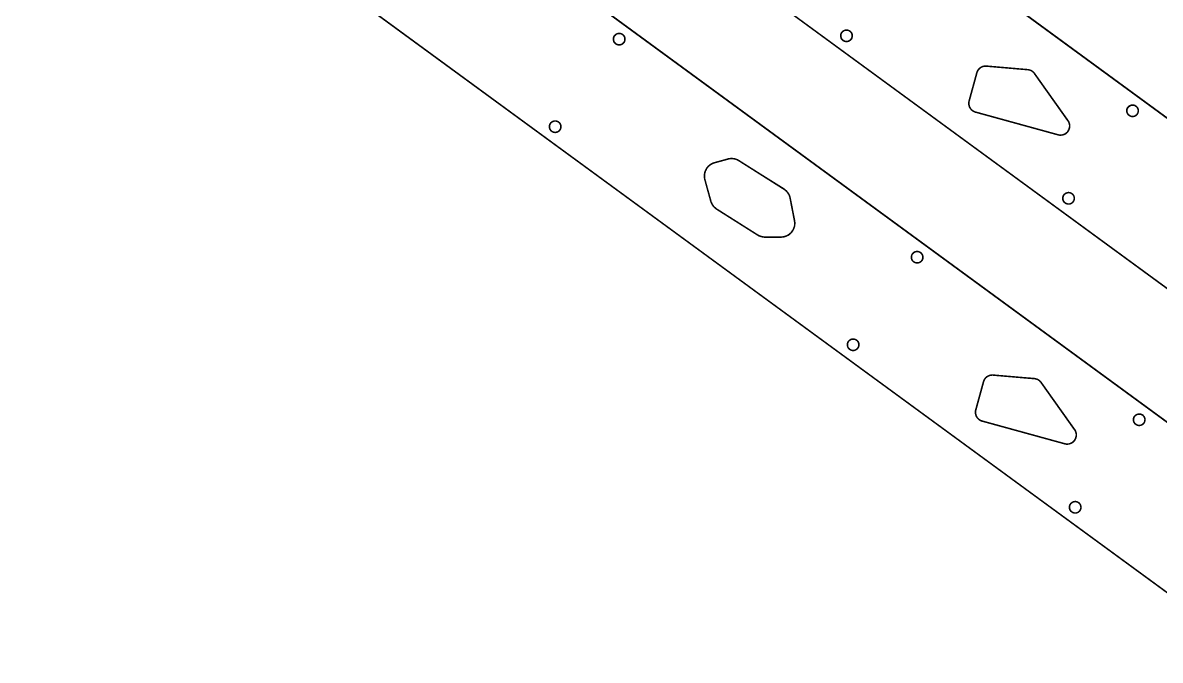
# Model space of a CAD drawing. Extents: x 0 to 533, y 0 to 326.
# Drawn here: x 2.4 to 250.5, y 34.2 to 173.2 of the extents above; entities that cross this region are included whole.
import ezdxf

# ---------------------------------------------------------------- set-up
doc = ezdxf.new("R2010")
doc.units = 0
doc.layers.get('0').update_dxf_attribs({"linetype": 'CONTINUOUS'})

msp = doc.modelspace()

# ---------------------------------------------------------------- linework, layer by layer
at = {"color": 0, "const_width": 0.3333}
for points in [[(59.9889, 292.838), (288.561, 125.645)], [(270.424, 101.743), (42.2772, 268.625)], [(20.291, 255.599), (290.011, 58.3071)], [(271.874, 34.4051), (2.5794, 231.385)]]:
    msp.add_lwpolyline(points, dxfattribs=at)
at = {"color": 0}
for points in [[(59.9889, 292.838), (288.561, 125.645)], [(270.424, 101.743), (42.2772, 268.625)], [(20.291, 255.599), (290.011, 58.3071)], [(271.874, 34.4051), (2.5794, 231.385)]]:
    msp.add_lwpolyline(points, dxfattribs=at)
at = {"color": 0, "const_width": 0.3333}
for points in [[(182.04, 169.083), (181.976, 169.083), (181.788, 169.108), (181.553, 169.181), (181.342, 169.296), (181.156, 169.449), (181.003, 169.633), (180.888, 169.846), (180.815, 170.081), (180.79, 170.269), (180.79, 170.333), (180.79, 170.396), (180.815, 170.585), (180.888, 170.819), (181.003, 171.032), (181.156, 171.217), (181.342, 171.369), (181.553, 171.485), (181.788, 171.557), (181.976, 171.583), (182.04, 171.583), (182.103, 171.583), (182.292, 171.557), (182.526, 171.485), (182.739, 171.369), (182.924, 171.217), (183.076, 171.032), (183.192, 170.819), (183.264, 170.585), (183.29, 170.396), (183.29, 170.333), (183.29, 170.269), (183.264, 170.081), (183.192, 169.846), (183.076, 169.633), (182.924, 169.449), (182.739, 169.296), (182.526, 169.181), (182.292, 169.108), (182.103, 169.083), (182.04, 169.083)], [(132.473, 168.351), (132.41, 168.351), (132.221, 168.376), (131.986, 168.449), (131.774, 168.564), (131.589, 168.717), (131.436, 168.901), (131.321, 169.114), (131.248, 169.349), (131.223, 169.538), (131.223, 169.601), (131.223, 169.664), (131.248, 169.853), (131.321, 170.087), (131.436, 170.3), (131.589, 170.485), (131.774, 170.638), (131.986, 170.753), (132.221, 170.825), (132.41, 170.851), (132.473, 170.851), (132.536, 170.851), (132.725, 170.825), (132.959, 170.753), (133.172, 170.638), (133.357, 170.485), (133.509, 170.3), (133.625, 170.087), (133.697, 169.853), (133.723, 169.664), (133.723, 169.601), (133.723, 169.538), (133.697, 169.349), (133.625, 169.114), (133.509, 168.901), (133.357, 168.717), (133.172, 168.564), (132.959, 168.449), (132.725, 168.376), (132.536, 168.351), (132.473, 168.351)], [(223.04, 162.114), (223.008, 162.158), (222.904, 162.285), (222.751, 162.439), (222.583, 162.575), (222.403, 162.692), (222.211, 162.788), (222.01, 162.862), (221.799, 162.917), (221.636, 162.943), (221.582, 162.947), (212.558, 163.725), (212.514, 163.728), (212.379, 163.732), (212.203, 163.724), (212.031, 163.7), (211.861, 163.661), (211.697, 163.61), (211.539, 163.543), (211.388, 163.464), (211.244, 163.374), (211.108, 163.269), (210.982, 163.156), (210.865, 163.031), (210.76, 162.894), (210.665, 162.75), (210.583, 162.596), (210.514, 162.432), (210.471, 162.306), (210.458, 162.263), (208.782, 156.16), (208.768, 156.11), (208.737, 155.96), (208.714, 155.76), (208.711, 155.563), (208.726, 155.367), (208.761, 155.176), (208.815, 154.99), (208.885, 154.811), (208.972, 154.64), (209.075, 154.478), (209.193, 154.326), (209.325, 154.186), (209.471, 154.058), (209.631, 153.946), (209.803, 153.847), (209.986, 153.765), (210.131, 153.714), (210.181, 153.701), (228.183, 148.753), (228.26, 148.732), (228.492, 148.694), (228.799, 148.683), (229.1, 148.719), (229.392, 148.8), (229.668, 148.924), (229.924, 149.089), (230.154, 149.293), (230.308, 149.471), (230.353, 149.535), (230.397, 149.599), (230.511, 149.806), (230.625, 150.09), (230.692, 150.388), (230.714, 150.689), (230.69, 150.99), (230.621, 151.288), (230.504, 151.572), (230.389, 151.776), (230.344, 151.84), (223.04, 162.114)], [(244.424, 152.74), (244.361, 152.74), (244.172, 152.765), (243.938, 152.839), (243.725, 152.954), (243.54, 153.107), (243.388, 153.292), (243.272, 153.504), (243.2, 153.739), (243.174, 153.928), (243.174, 153.99), (243.174, 154.053), (243.2, 154.242), (243.272, 154.476), (243.388, 154.689), (243.54, 154.874), (243.725, 155.026), (243.938, 155.142), (244.172, 155.215), (244.361, 155.24), (244.424, 155.24), (244.487, 155.24), (244.676, 155.215), (244.911, 155.142), (245.124, 155.026), (245.308, 154.874), (245.461, 154.689), (245.576, 154.476), (245.649, 154.242), (245.674, 154.053), (245.674, 153.99), (245.674, 153.928), (245.649, 153.739), (245.576, 153.504), (245.461, 153.292), (245.308, 153.107), (245.124, 152.954), (244.911, 152.839), (244.676, 152.765), (244.487, 152.74), (244.424, 152.74)], [(118.516, 149.271), (118.453, 149.271), (118.264, 149.296), (118.03, 149.369), (117.817, 149.485), (117.632, 149.636), (117.48, 149.822), (117.364, 150.033), (117.292, 150.268), (117.266, 150.457), (117.266, 150.521), (117.266, 150.583), (117.292, 150.772), (117.364, 151.007), (117.48, 151.219), (117.632, 151.404), (117.817, 151.557), (118.03, 151.672), (118.264, 151.746), (118.453, 151.771), (118.516, 151.771), (118.579, 151.771), (118.768, 151.746), (119.003, 151.672), (119.215, 151.557), (119.4, 151.404), (119.553, 151.219), (119.668, 151.007), (119.741, 150.772), (119.766, 150.583), (119.766, 150.521), (119.766, 150.457), (119.741, 150.268), (119.668, 150.033), (119.553, 149.822), (119.4, 149.636), (119.215, 149.485), (119.003, 149.369), (118.768, 149.296), (118.579, 149.271), (118.516, 149.271)], [(153.257, 142.665), (153.185, 142.646), (152.975, 142.572), (152.706, 142.453), (152.45, 142.308), (152.211, 142.14), (151.989, 141.95), (151.786, 141.737), (151.604, 141.506), (151.482, 141.319), (151.444, 141.256), (151.408, 141.192), (151.311, 140.99), (151.206, 140.715), (151.126, 140.433), (151.076, 140.144), (151.054, 139.853), (151.061, 139.56), (151.096, 139.267), (151.142, 139.049), (151.161, 138.976), (152.45, 134.296), (152.468, 134.229), (152.536, 134.031), (152.646, 133.776), (152.778, 133.534), (152.932, 133.306), (153.106, 133.092), (153.299, 132.895), (153.51, 132.716), (153.681, 132.593), (153.739, 132.556), (162.626, 126.938), (162.717, 126.881), (163, 126.737), (163.396, 126.592), (163.807, 126.503), (164.125, 126.473), (164.231, 126.473), (167.771, 126.473), (167.854, 126.473), (168.104, 126.492), (168.431, 126.547), (168.747, 126.637), (169.051, 126.76), (169.34, 126.916), (169.61, 127.103), (169.86, 127.32), (170.033, 127.502), (170.086, 127.566), (170.139, 127.63), (170.285, 127.835), (170.449, 128.122), (170.581, 128.423), (170.679, 128.736), (170.742, 129.058), (170.769, 129.386), (170.761, 129.717), (170.732, 129.966), (170.715, 130.048), (169.763, 134.937), (169.747, 135.012), (169.688, 135.236), (169.583, 135.523), (169.453, 135.797), (169.293, 136.056), (169.11, 136.297), (168.903, 136.519), (168.672, 136.72), (168.486, 136.857), (168.421, 136.898), (158.586, 143.115), (158.519, 143.157), (158.311, 143.269), (158.024, 143.393), (157.728, 143.486), (157.424, 143.547), (157.115, 143.576), (156.804, 143.575), (156.494, 143.54), (156.263, 143.493), (156.186, 143.472), (153.257, 142.665)], [(230.468, 133.66), (230.404, 133.66), (230.215, 133.685), (229.981, 133.758), (229.768, 133.873), (229.583, 134.026), (229.431, 134.211), (229.315, 134.423), (229.243, 134.658), (229.218, 134.847), (229.218, 134.91), (229.218, 134.973), (229.243, 135.162), (229.315, 135.396), (229.431, 135.609), (229.583, 135.794), (229.768, 135.946), (229.981, 136.062), (230.215, 136.134), (230.404, 136.16), (230.468, 136.16), (230.531, 136.16), (230.719, 136.134), (230.954, 136.062), (231.167, 135.946), (231.351, 135.794), (231.504, 135.609), (231.619, 135.396), (231.692, 135.162), (231.718, 134.973), (231.718, 134.91), (231.718, 134.847), (231.692, 134.658), (231.619, 134.423), (231.504, 134.211), (231.351, 134.026), (231.167, 133.873), (230.954, 133.758), (230.719, 133.685), (230.531, 133.66), (230.468, 133.66)], [(197.446, 120.825), (197.383, 120.825), (197.194, 120.851), (196.96, 120.923), (196.747, 121.039), (196.563, 121.191), (196.41, 121.376), (196.294, 121.589), (196.222, 121.823), (196.196, 122.012), (196.196, 122.075), (196.196, 122.138), (196.222, 122.327), (196.294, 122.562), (196.41, 122.774), (196.563, 122.959), (196.747, 123.112), (196.96, 123.227), (197.194, 123.3), (197.383, 123.325), (197.446, 123.325), (197.51, 123.325), (197.699, 123.3), (197.933, 123.227), (198.146, 123.112), (198.331, 122.959), (198.483, 122.774), (198.599, 122.562), (198.671, 122.327), (198.696, 122.138), (198.696, 122.075), (198.696, 122.012), (198.671, 121.823), (198.599, 121.589), (198.483, 121.376), (198.331, 121.191), (198.146, 121.039), (197.933, 120.923), (197.699, 120.851), (197.51, 120.825), (197.446, 120.825)], [(183.49, 101.745), (183.426, 101.745), (183.237, 101.77), (183.003, 101.843), (182.79, 101.958), (182.606, 102.111), (182.453, 102.296), (182.337, 102.508), (182.265, 102.743), (182.24, 102.932), (182.24, 102.995), (182.24, 103.058), (182.265, 103.247), (182.337, 103.481), (182.453, 103.694), (182.606, 103.879), (182.79, 104.031), (183.003, 104.147), (183.237, 104.219), (183.426, 104.245), (183.49, 104.245), (183.553, 104.245), (183.742, 104.219), (183.976, 104.147), (184.189, 104.031), (184.374, 103.879), (184.526, 103.694), (184.642, 103.481), (184.714, 103.247), (184.74, 103.058), (184.74, 102.995), (184.74, 102.932), (184.714, 102.743), (184.642, 102.508), (184.526, 102.296), (184.374, 102.111), (184.189, 101.958), (183.976, 101.843), (183.742, 101.77), (183.553, 101.745), (183.49, 101.745)], [(224.49, 94.7754), (224.458, 94.82), (224.354, 94.9465), (224.201, 95.1004), (224.033, 95.2362), (223.853, 95.3529), (223.661, 95.4494), (223.458, 95.525), (223.249, 95.5785), (223.086, 95.6044), (223.032, 95.6092), (214.008, 96.3864), (213.964, 96.3901), (213.829, 96.3939), (213.653, 96.3854), (213.479, 96.3618), (213.311, 96.3236), (213.147, 96.2711), (212.989, 96.2053), (212.837, 96.1262), (212.694, 96.035), (212.558, 95.9317), (212.432, 95.8172), (212.315, 95.6918), (212.21, 95.5564), (212.115, 95.4112), (212.033, 95.2571), (211.964, 95.0944), (211.921, 94.9669), (211.908, 94.9237), (210.232, 88.8212), (210.218, 88.7719), (210.188, 88.6213), (210.164, 88.4218), (210.161, 88.2239), (210.176, 88.0289), (210.211, 87.8381), (210.264, 87.6525), (210.335, 87.4735), (210.422, 87.3024), (210.525, 87.1403), (210.642, 86.9883), (210.775, 86.8481), (210.921, 86.7206), (211.081, 86.6071), (211.253, 86.5087), (211.436, 86.4268), (211.581, 86.3762), (211.631, 86.3626), (229.633, 81.415), (229.708, 81.3943), (229.942, 81.356), (230.249, 81.3453), (230.55, 81.3813), (230.842, 81.4621), (231.118, 81.586), (231.374, 81.751), (231.604, 81.9553), (231.758, 82.1332), (231.803, 82.1971), (231.847, 82.261), (231.961, 82.4668), (232.075, 82.7528), (232.142, 83.0493), (232.164, 83.3511), (232.14, 83.6528), (232.069, 83.9489), (231.954, 84.2339), (231.839, 84.4387), (231.794, 84.5024), (224.49, 94.7754)], [(245.874, 85.4021), (245.811, 85.4021), (245.622, 85.4275), (245.388, 85.5003), (245.175, 85.6156), (244.99, 85.7682), (244.838, 85.9532), (244.722, 86.1656), (244.65, 86.4001), (244.624, 86.5892), (244.624, 86.6521), (244.624, 86.715), (244.65, 86.904), (244.722, 87.1386), (244.838, 87.351), (244.99, 87.536), (245.175, 87.6886), (245.388, 87.8039), (245.622, 87.8767), (245.811, 87.9021), (245.874, 87.9021), (245.938, 87.9021), (246.126, 87.8767), (246.361, 87.8039), (246.572, 87.6886), (246.758, 87.536), (246.911, 87.351), (247.026, 87.1386), (247.099, 86.904), (247.124, 86.715), (247.124, 86.6521), (247.124, 86.5892), (247.099, 86.4001), (247.026, 86.1656), (246.911, 85.9532), (246.758, 85.7682), (246.572, 85.6156), (246.361, 85.5003), (246.126, 85.4275), (245.938, 85.4021), (245.874, 85.4021)], [(231.917, 66.3217), (231.854, 66.3217), (231.665, 66.3471), (231.431, 66.4199), (231.218, 66.5351), (231.033, 66.6878), (230.881, 66.8728), (230.765, 67.0851), (230.693, 67.3197), (230.667, 67.5087), (230.667, 67.5717), (230.667, 67.6347), (230.693, 67.8236), (230.765, 68.0582), (230.881, 68.2706), (231.033, 68.4556), (231.218, 68.6082), (231.431, 68.7235), (231.665, 68.7963), (231.854, 68.8217), (231.917, 68.8217), (231.981, 68.8217), (232.169, 68.7963), (232.404, 68.7235), (232.617, 68.6082), (232.801, 68.4556), (232.954, 68.2706), (233.069, 68.0582), (233.142, 67.8236), (233.167, 67.6347), (233.167, 67.5717), (233.167, 67.5087), (233.142, 67.3197), (233.069, 67.0851), (232.954, 66.8728), (232.801, 66.6878), (232.617, 66.5351), (232.404, 66.4199), (232.169, 66.3471), (231.981, 66.3217), (231.917, 66.3217)]]:
    msp.add_lwpolyline(points, close=True, dxfattribs=at)
at = {"color": 0}
for points in [[(182.04, 169.083), (181.976, 169.083), (181.788, 169.108), (181.553, 169.181), (181.342, 169.296), (181.156, 169.449), (181.003, 169.633), (180.888, 169.846), (180.815, 170.081), (180.79, 170.269), (180.79, 170.333), (180.79, 170.396), (180.815, 170.585), (180.888, 170.819), (181.003, 171.032), (181.156, 171.217), (181.342, 171.369), (181.553, 171.485), (181.788, 171.557), (181.976, 171.583), (182.04, 171.583), (182.103, 171.583), (182.292, 171.557), (182.526, 171.485), (182.739, 171.369), (182.924, 171.217), (183.076, 171.032), (183.192, 170.819), (183.264, 170.585), (183.29, 170.396), (183.29, 170.333), (183.29, 170.269), (183.264, 170.081), (183.192, 169.846), (183.076, 169.633), (182.924, 169.449), (182.739, 169.296), (182.526, 169.181), (182.292, 169.108), (182.103, 169.083), (182.04, 169.083)], [(132.473, 168.351), (132.41, 168.351), (132.221, 168.376), (131.986, 168.449), (131.774, 168.564), (131.589, 168.717), (131.436, 168.901), (131.321, 169.114), (131.248, 169.349), (131.223, 169.538), (131.223, 169.601), (131.223, 169.664), (131.248, 169.853), (131.321, 170.087), (131.436, 170.3), (131.589, 170.485), (131.774, 170.638), (131.986, 170.753), (132.221, 170.825), (132.41, 170.851), (132.473, 170.851), (132.536, 170.851), (132.725, 170.825), (132.959, 170.753), (133.172, 170.638), (133.357, 170.485), (133.509, 170.3), (133.625, 170.087), (133.697, 169.853), (133.723, 169.664), (133.723, 169.601), (133.723, 169.538), (133.697, 169.349), (133.625, 169.114), (133.509, 168.901), (133.357, 168.717), (133.172, 168.564), (132.959, 168.449), (132.725, 168.376), (132.536, 168.351), (132.473, 168.351)], [(223.04, 162.114), (223.008, 162.158), (222.904, 162.285), (222.751, 162.439), (222.583, 162.575), (222.403, 162.692), (222.211, 162.788), (222.01, 162.862), (221.799, 162.917), (221.636, 162.943), (221.582, 162.947), (212.558, 163.725), (212.514, 163.728), (212.379, 163.732), (212.203, 163.724), (212.031, 163.7), (211.861, 163.661), (211.697, 163.61), (211.539, 163.543), (211.388, 163.464), (211.244, 163.374), (211.108, 163.269), (210.982, 163.156), (210.865, 163.031), (210.76, 162.894), (210.665, 162.75), (210.583, 162.596), (210.514, 162.432), (210.471, 162.306), (210.458, 162.263), (208.782, 156.16), (208.768, 156.11), (208.737, 155.96), (208.714, 155.76), (208.711, 155.563), (208.726, 155.367), (208.761, 155.176), (208.815, 154.99), (208.885, 154.811), (208.972, 154.64), (209.075, 154.478), (209.193, 154.326), (209.325, 154.186), (209.471, 154.058), (209.631, 153.946), (209.803, 153.847), (209.986, 153.765), (210.131, 153.714), (210.181, 153.701), (228.183, 148.753), (228.26, 148.732), (228.492, 148.694), (228.799, 148.683), (229.1, 148.719), (229.392, 148.8), (229.668, 148.924), (229.924, 149.089), (230.154, 149.293), (230.308, 149.471), (230.353, 149.535), (230.397, 149.599), (230.511, 149.806), (230.625, 150.09), (230.692, 150.388), (230.714, 150.689), (230.69, 150.99), (230.621, 151.288), (230.504, 151.572), (230.389, 151.776), (230.344, 151.84), (223.04, 162.114)], [(244.424, 152.74), (244.361, 152.74), (244.172, 152.765), (243.938, 152.839), (243.725, 152.954), (243.54, 153.107), (243.388, 153.292), (243.272, 153.504), (243.2, 153.739), (243.174, 153.928), (243.174, 153.99), (243.174, 154.053), (243.2, 154.242), (243.272, 154.476), (243.388, 154.689), (243.54, 154.874), (243.725, 155.026), (243.938, 155.142), (244.172, 155.215), (244.361, 155.24), (244.424, 155.24), (244.487, 155.24), (244.676, 155.215), (244.911, 155.142), (245.124, 155.026), (245.308, 154.874), (245.461, 154.689), (245.576, 154.476), (245.649, 154.242), (245.674, 154.053), (245.674, 153.99), (245.674, 153.928), (245.649, 153.739), (245.576, 153.504), (245.461, 153.292), (245.308, 153.107), (245.124, 152.954), (244.911, 152.839), (244.676, 152.765), (244.487, 152.74), (244.424, 152.74)], [(118.516, 149.271), (118.453, 149.271), (118.264, 149.296), (118.03, 149.369), (117.817, 149.485), (117.632, 149.636), (117.48, 149.822), (117.364, 150.033), (117.292, 150.268), (117.266, 150.457), (117.266, 150.521), (117.266, 150.583), (117.292, 150.772), (117.364, 151.007), (117.48, 151.219), (117.632, 151.404), (117.817, 151.557), (118.03, 151.672), (118.264, 151.746), (118.453, 151.771), (118.516, 151.771), (118.579, 151.771), (118.768, 151.746), (119.003, 151.672), (119.215, 151.557), (119.4, 151.404), (119.553, 151.219), (119.668, 151.007), (119.741, 150.772), (119.766, 150.583), (119.766, 150.521), (119.766, 150.457), (119.741, 150.268), (119.668, 150.033), (119.553, 149.822), (119.4, 149.636), (119.215, 149.485), (119.003, 149.369), (118.768, 149.296), (118.579, 149.271), (118.516, 149.271)], [(153.257, 142.665), (153.185, 142.646), (152.975, 142.572), (152.706, 142.453), (152.45, 142.308), (152.211, 142.14), (151.989, 141.95), (151.786, 141.737), (151.604, 141.506), (151.482, 141.319), (151.444, 141.256), (151.408, 141.192), (151.311, 140.99), (151.206, 140.715), (151.126, 140.433), (151.076, 140.144), (151.054, 139.853), (151.061, 139.56), (151.096, 139.267), (151.142, 139.049), (151.161, 138.976), (152.45, 134.296), (152.468, 134.229), (152.536, 134.031), (152.646, 133.776), (152.778, 133.534), (152.932, 133.306), (153.106, 133.092), (153.299, 132.895), (153.51, 132.716), (153.681, 132.593), (153.739, 132.556), (162.626, 126.938), (162.717, 126.881), (163, 126.737), (163.396, 126.592), (163.807, 126.503), (164.125, 126.473), (164.231, 126.473), (167.771, 126.473), (167.854, 126.473), (168.104, 126.492), (168.431, 126.547), (168.747, 126.637), (169.051, 126.76), (169.34, 126.916), (169.61, 127.103), (169.86, 127.32), (170.033, 127.502), (170.086, 127.566), (170.139, 127.63), (170.285, 127.835), (170.449, 128.122), (170.581, 128.423), (170.679, 128.736), (170.742, 129.058), (170.769, 129.386), (170.761, 129.717), (170.732, 129.966), (170.715, 130.048), (169.763, 134.937), (169.747, 135.012), (169.688, 135.236), (169.583, 135.523), (169.453, 135.797), (169.293, 136.056), (169.11, 136.297), (168.903, 136.519), (168.672, 136.72), (168.486, 136.857), (168.421, 136.898), (158.586, 143.115), (158.519, 143.157), (158.311, 143.269), (158.024, 143.393), (157.728, 143.486), (157.424, 143.547), (157.115, 143.576), (156.804, 143.575), (156.494, 143.54), (156.263, 143.493), (156.186, 143.472), (153.257, 142.665)], [(230.468, 133.66), (230.404, 133.66), (230.215, 133.685), (229.981, 133.758), (229.768, 133.873), (229.583, 134.026), (229.431, 134.211), (229.315, 134.423), (229.243, 134.658), (229.218, 134.847), (229.218, 134.91), (229.218, 134.973), (229.243, 135.162), (229.315, 135.396), (229.431, 135.609), (229.583, 135.794), (229.768, 135.946), (229.981, 136.062), (230.215, 136.134), (230.404, 136.16), (230.468, 136.16), (230.531, 136.16), (230.719, 136.134), (230.954, 136.062), (231.167, 135.946), (231.351, 135.794), (231.504, 135.609), (231.619, 135.396), (231.692, 135.162), (231.718, 134.973), (231.718, 134.91), (231.718, 134.847), (231.692, 134.658), (231.619, 134.423), (231.504, 134.211), (231.351, 134.026), (231.167, 133.873), (230.954, 133.758), (230.719, 133.685), (230.531, 133.66), (230.468, 133.66)], [(197.446, 120.825), (197.383, 120.825), (197.194, 120.851), (196.96, 120.923), (196.747, 121.039), (196.563, 121.191), (196.41, 121.376), (196.294, 121.589), (196.222, 121.823), (196.196, 122.012), (196.196, 122.075), (196.196, 122.138), (196.222, 122.327), (196.294, 122.562), (196.41, 122.774), (196.563, 122.959), (196.747, 123.112), (196.96, 123.227), (197.194, 123.3), (197.383, 123.325), (197.446, 123.325), (197.51, 123.325), (197.699, 123.3), (197.933, 123.227), (198.146, 123.112), (198.331, 122.959), (198.483, 122.774), (198.599, 122.562), (198.671, 122.327), (198.696, 122.138), (198.696, 122.075), (198.696, 122.012), (198.671, 121.823), (198.599, 121.589), (198.483, 121.376), (198.331, 121.191), (198.146, 121.039), (197.933, 120.923), (197.699, 120.851), (197.51, 120.825), (197.446, 120.825)], [(183.49, 101.745), (183.426, 101.745), (183.237, 101.77), (183.003, 101.843), (182.79, 101.958), (182.606, 102.111), (182.453, 102.296), (182.337, 102.508), (182.265, 102.743), (182.24, 102.932), (182.24, 102.995), (182.24, 103.058), (182.265, 103.247), (182.337, 103.481), (182.453, 103.694), (182.606, 103.879), (182.79, 104.031), (183.003, 104.147), (183.237, 104.219), (183.426, 104.245), (183.49, 104.245), (183.553, 104.245), (183.742, 104.219), (183.976, 104.147), (184.189, 104.031), (184.374, 103.879), (184.526, 103.694), (184.642, 103.481), (184.714, 103.247), (184.74, 103.058), (184.74, 102.995), (184.74, 102.932), (184.714, 102.743), (184.642, 102.508), (184.526, 102.296), (184.374, 102.111), (184.189, 101.958), (183.976, 101.843), (183.742, 101.77), (183.553, 101.745), (183.49, 101.745)], [(224.49, 94.7754), (224.458, 94.82), (224.354, 94.9465), (224.201, 95.1004), (224.033, 95.2362), (223.853, 95.3529), (223.661, 95.4494), (223.458, 95.525), (223.249, 95.5785), (223.086, 95.6044), (223.032, 95.6092), (214.008, 96.3864), (213.964, 96.3901), (213.829, 96.3939), (213.653, 96.3854), (213.479, 96.3618), (213.311, 96.3236), (213.147, 96.2711), (212.989, 96.2053), (212.837, 96.1262), (212.694, 96.035), (212.558, 95.9317), (212.432, 95.8172), (212.315, 95.6918), (212.21, 95.5564), (212.115, 95.4112), (212.033, 95.2571), (211.964, 95.0944), (211.921, 94.9669), (211.908, 94.9237), (210.232, 88.8212), (210.218, 88.7719), (210.188, 88.6213), (210.164, 88.4218), (210.161, 88.2239), (210.176, 88.0289), (210.211, 87.8381), (210.264, 87.6525), (210.335, 87.4735), (210.422, 87.3024), (210.525, 87.1403), (210.642, 86.9883), (210.775, 86.8481), (210.921, 86.7206), (211.081, 86.6071), (211.253, 86.5087), (211.436, 86.4268), (211.581, 86.3762), (211.631, 86.3626), (229.633, 81.415), (229.708, 81.3943), (229.942, 81.356), (230.249, 81.3453), (230.55, 81.3813), (230.842, 81.4621), (231.118, 81.586), (231.374, 81.751), (231.604, 81.9553), (231.758, 82.1332), (231.803, 82.1971), (231.847, 82.261), (231.961, 82.4668), (232.075, 82.7528), (232.142, 83.0493), (232.164, 83.3511), (232.14, 83.6528), (232.069, 83.9489), (231.954, 84.2339), (231.839, 84.4387), (231.794, 84.5024), (224.49, 94.7754)], [(245.874, 85.4021), (245.811, 85.4021), (245.622, 85.4275), (245.388, 85.5003), (245.175, 85.6156), (244.99, 85.7682), (244.838, 85.9532), (244.722, 86.1656), (244.65, 86.4001), (244.624, 86.5892), (244.624, 86.6521), (244.624, 86.715), (244.65, 86.904), (244.722, 87.1386), (244.838, 87.351), (244.99, 87.536), (245.175, 87.6886), (245.388, 87.8039), (245.622, 87.8767), (245.811, 87.9021), (245.874, 87.9021), (245.938, 87.9021), (246.126, 87.8767), (246.361, 87.8039), (246.572, 87.6886), (246.758, 87.536), (246.911, 87.351), (247.026, 87.1386), (247.099, 86.904), (247.124, 86.715), (247.124, 86.6521), (247.124, 86.5892), (247.099, 86.4001), (247.026, 86.1656), (246.911, 85.9532), (246.758, 85.7682), (246.572, 85.6156), (246.361, 85.5003), (246.126, 85.4275), (245.938, 85.4021), (245.874, 85.4021)], [(231.917, 66.3217), (231.854, 66.3217), (231.665, 66.3471), (231.431, 66.4199), (231.218, 66.5351), (231.033, 66.6878), (230.881, 66.8728), (230.765, 67.0851), (230.693, 67.3197), (230.667, 67.5087), (230.667, 67.5717), (230.667, 67.6347), (230.693, 67.8236), (230.765, 68.0582), (230.881, 68.2706), (231.033, 68.4556), (231.218, 68.6082), (231.431, 68.7235), (231.665, 68.7963), (231.854, 68.8217), (231.917, 68.8217), (231.981, 68.8217), (232.169, 68.7963), (232.404, 68.7235), (232.617, 68.6082), (232.801, 68.4556), (232.954, 68.2706), (233.069, 68.0582), (233.142, 67.8236), (233.167, 67.6347), (233.167, 67.5717), (233.167, 67.5087), (233.142, 67.3197), (233.069, 67.0851), (232.954, 66.8728), (232.801, 66.6878), (232.617, 66.5351), (232.404, 66.4199), (232.169, 66.3471), (231.981, 66.3217), (231.917, 66.3217)]]:
    msp.add_lwpolyline(points, close=True, dxfattribs=at)

doc.saveas('drawing.dxf')
